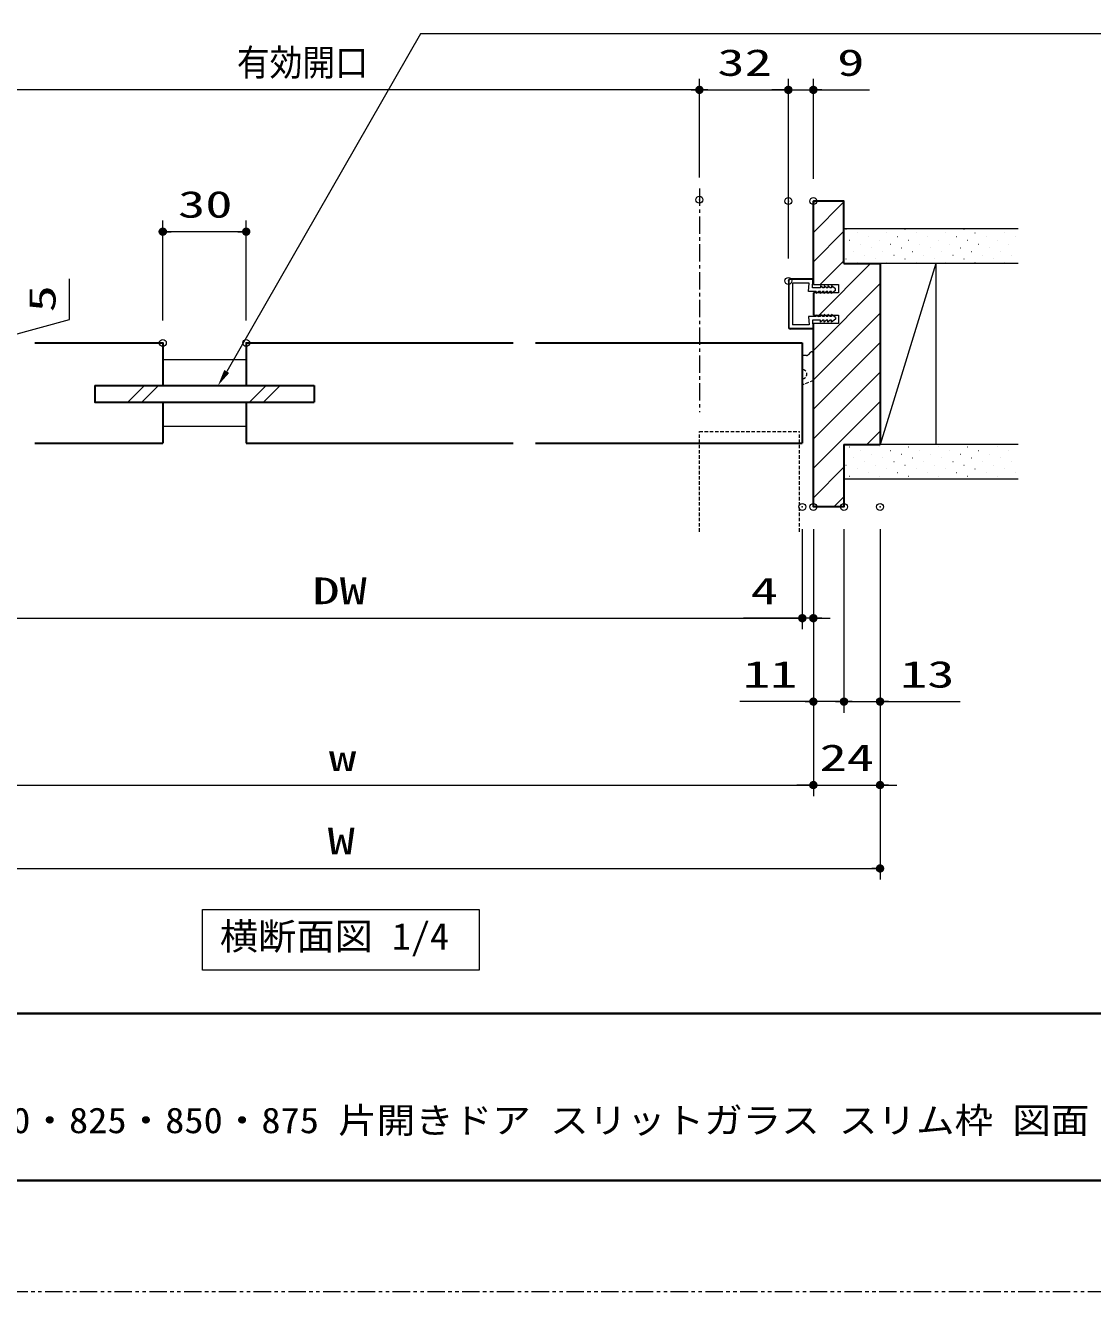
# Model space of a CAD drawing. Units: millimetres, scale not verified. Extents: x -1306 to 1306, y -607 to 607.
# Drawn here: x -688.8 to -304.9, y -594 to -138.6 of the extents above; entities that cross this region are included whole.
import ezdxf
from ezdxf.enums import TextEntityAlignment as Align

# ---------------------------------------------------------------- set-up
doc = ezdxf.new("R2010")
doc.units = ezdxf.units.MM
doc.header["$LTSCALE"] = 5
doc.header["$PDMODE"] = 32
doc.header["$PDSIZE"] = 2.5
for name, pattern in [('USER1', [2.5, 1.25, -0.25, 0.25, -0.25, 0.25, -0.25]), ('USER2', [0.375, 0.25, -0.125]), ('USER3', [2, 1.25, -0.25, 0.25, -0.25])]:
    doc.linetypes.add(name, pattern=pattern)
for name, color, linetype, lineweight in [('0-1_線(黄)', 2, 'Continuous', 15), ('0-3_陰線', 4, 'USER1', 9), ('0-A_点線(黄)', 2, 'USER2', 15), ('0-C_中心線', 3, 'USER3', 9), ('0-D_線(白)', 7, 'Continuous', 30), ('1-0_線(水)', 4, 'Continuous', 9), ('1-1_寸法線', 3, 'Continuous', 13), ('1-2_ハッチング', 6, 'Continuous', 9), ('1-4_DEFPOINTS', 7, 'Continuous', 5), ('1-5_0', 3, 'Continuous', 25), ('1-6_図面枠', 7, 'Continuous', 35)]:
    doc.layers.add(name, color=color, linetype=linetype, lineweight=lineweight)
doc.styles.add('ＭＳ ゴシック', font='')
doc.styles.get('ＭＳ ゴシック').set_extended_font_data('MS Gothic')

# ---------------------------------------------------------------- blocks, each defined once
blk = doc.blocks.new('_DOT')
at = {"layer": '1-5_0'}
blk.add_line((-2.5, 0), (-5, 0), dxfattribs=at)
for points in [[(0, 0), (-2.5, 0), (-2.48, 0.313)], [(0, 0), (-2.48, -0.313), (-2.5, 0)], [(0, 0), (-2.48, 0.313), (-2.421, 0.622)], [(0, 0), (-2.421, -0.622), (-2.48, -0.313)], [(0, 0), (-2.421, 0.622), (-2.324, 0.92)], [(0, 0), (-2.324, -0.92), (-2.421, -0.622)], [(0, 0), (-2.324, 0.92), (-2.191, 1.204)], [(0, 0), (-2.191, -1.204), (-2.324, -0.92)], [(0, 0), (-2.191, 1.204), (-2.023, 1.469)], [(0, 0), (-2.023, -1.469), (-2.191, -1.204)], [(0, 0), (-2.023, 1.469), (-1.822, 1.711)], [(0, 0), (-1.822, -1.711), (-2.023, -1.469)], [(0, 0), (-1.822, 1.711), (-1.594, 1.926)], [(0, 0), (-1.594, -1.926), (-1.822, -1.711)], [(0, 0), (-1.594, 1.926), (-1.34, 2.111)], [(0, 0), (-1.34, -2.111), (-1.594, -1.926)], [(0, 0), (-1.34, 2.111), (-1.064, 2.262)], [(0, 0), (-1.064, -2.262), (-1.34, -2.111)], [(0, 0), (-1.064, 2.262), (-0.773, 2.378)], [(0, 0), (-0.773, -2.378), (-1.064, -2.262)], [(0, 0), (-0.773, 2.378), (-0.468, 2.456)], [(0, 0), (-0.468, -2.456), (-0.773, -2.378)], [(0, 0), (-0.468, 2.456), (-0.157, 2.495)], [(0, 0), (-0.157, -2.495), (-0.468, -2.456)], [(0, 0), (-0.157, 2.495), (0.157, 2.495)], [(0, 0), (0.157, -2.495), (-0.157, -2.495)], [(0, 0), (0.157, 2.495), (0.468, 2.456)], [(0, 0), (0.468, 2.456), (0.773, 2.378)], [(0, 0), (0.773, 2.378), (1.064, 2.262)], [(0, 0), (1.064, 2.262), (1.34, 2.111)], [(0, 0), (1.34, 2.111), (1.594, 1.926)], [(0, 0), (1.594, 1.926), (1.822, 1.711)], [(0, 0), (1.822, 1.711), (2.023, 1.469)], [(0, 0), (2.023, 1.469), (2.191, 1.204)], [(0, 0), (2.191, 1.204), (2.324, 0.92)], [(0, 0), (2.324, 0.92), (2.421, 0.622)], [(0, 0), (2.421, 0.622), (2.48, 0.313)], [(0, 0), (2.48, 0.313), (2.5, 0)], [(0, 0), (0.468, -2.456), (0.157, -2.495)], [(0, 0), (0.773, -2.378), (0.468, -2.456)], [(0, 0), (1.064, -2.262), (0.773, -2.378)], [(0, 0), (1.34, -2.111), (1.064, -2.262)], [(0, 0), (1.594, -1.926), (1.34, -2.111)], [(0, 0), (1.822, -1.711), (1.594, -1.926)], [(0, 0), (2.023, -1.469), (1.822, -1.711)], [(0, 0), (2.191, -1.204), (2.023, -1.469)], [(0, 0), (2.324, -0.92), (2.191, -1.204)], [(0, 0), (2.421, -0.622), (2.324, -0.92)], [(0, 0), (2.48, -0.313), (2.421, -0.622)], [(0, 0), (2.5, 0), (2.48, -0.313)]]:
    blk.add_solid(points, dxfattribs=at)

msp = doc.modelspace()

# ---------------------------------------------------------------- linework, layer by layer
at = {"layer": '0-1_線(黄)'}
for p, q in [((-331.694, -211.802), (-394.381, -211.802)), ((-331.694, -224.302), (-381.381, -224.302)), ((-361.381, -224.302), (-381.381, -289.302)), ((-361.381, -224.302), (-361.381, -289.302)), ((-361.381, -224.302), (-361.381, -289.302)), ((-331.694, -289.302), (-381.381, -289.302)), ((-331.694, -301.802), (-394.381, -301.802))]:
    msp.add_line(p, q, dxfattribs=at)
msp.add_lwpolyline([(-625.093, -456.514), (-525.622, -456.514), (-525.622, -478.348), (-625.093, -478.348)], close=True, dxfattribs=at)
at = {"layer": '0-3_陰線'}
msp.add_line((387.036, -594), (-1292.964, -594), dxfattribs=at)
at = {"layer": '0-A_点線(黄)'}
for p, q in [((-407.898, -257.328), (-409.381, -257.353)), ((-406.495, -256.301), (-407.196, -257.024)), ((-405.793, -255.997), (-405.382, -255.991)), ((-405.382, -266.347), (-408.642, -267.592)), ((-446.382, -284.66), (-410.382, -284.66)), ((-410.382, -320.706), (-410.382, -284.66))]:
    msp.add_line(p, q, dxfattribs=at)
msp.add_lwpolyline([(-446.382, -320.706), (-446.382, -284.66), (-410.382, -284.66)], dxfattribs=at)
for centre, radius, start, end in [((-407.914, -256.328), 1, 270.89848, 315.89848), ((-405.777, -256.997), 1, 90.89848, 135.89848), ((-409.381, -264.052), 1.65, 269.99645, 90.00355), ((-409.355, -265.724), 2, 269.24904, 290.89848)]:
    msp.add_arc(centre, radius, start, end, dxfattribs=at)
at = {"layer": '0-C_中心線'}
msp.add_line((-446.382, -197.305), (-446.382, -277.66), dxfattribs=at)
at = {"layer": '0-D_線(白)'}
for p, q in [((-405.382, -231.802), (-405.383, -201.802)), ((-394.381, -224.302), (-381.381, -224.302)), ((-381.381, -224.302), (-381.381, -289.302)), ((-405.382, -234.802), (-405.382, -242.802)), ((-405.381, -311.802), (-405.382, -245.802)), ((-685.382, -252.802), (-639.383, -252.802)), ((-639.383, -252.802), (-639.383, -268.102)), ((-609.383, -252.802), (-513.382, -252.802)), ((-609.383, -252.802), (-609.383, -268.102)), ((-505.382, -252.802), (-409.381, -252.802)), ((-409.381, -252.802), (-409.381, -288.802)), ((-663.883, -268.102), (-584.883, -268.102)), ((-584.883, -268.102), (-584.883, -274.102)), ((-639.383, -274.102), (-639.383, -288.802)), ((-609.383, -274.102), (-609.383, -288.802)), ((-685.382, -288.802), (-639.383, -288.802)), ((-609.383, -288.802), (-513.382, -288.802)), ((-505.382, -288.802), (-409.381, -288.802)), ((-394.381, -289.302), (-394.381, -311.802)), ((-394.381, -289.302), (-381.381, -289.302)), ((-394.381, -311.802), (-405.381, -311.802))]:
    msp.add_line(p, q, dxfattribs=at)
for points in [[(-394.381, -224.302), (-394.381, -201.802), (-405.383, -201.802)], [(-663.883, -268.102), (-663.883, -274.102), (-584.883, -274.102)]]:
    msp.add_lwpolyline(points, dxfattribs=at)
at = {"layer": '1-0_線(水)'}
for p, q in [((-381.381, -224.302), (-381.381, -289.302)), ((-405.382, -234.802), (-405.382, -242.802)), ((-409.381, -252.802), (-409.381, -288.802)), ((-639.383, -258.802), (-609.383, -258.802)), ((-651.965, -274.102), (-645.965, -268.102)), ((-646.965, -274.102), (-640.965, -268.102)), ((-608.166, -274.102), (-602.166, -268.102)), ((-603.166, -274.102), (-597.166, -268.102)), ((-639.383, -282.802), (-609.383, -282.802))]:
    msp.add_line(p, q, dxfattribs=at)
at = {"layer": '1-1_寸法線'}
for p, q in [((-446.382, -193.302), (-446.382, -157.802)), ((-446.382, -193.302), (-446.382, -157.802)), ((-414.382, -193.802), (-414.382, -157.802)), ((-414.382, -222.502), (-414.382, -157.802)), ((-405.383, -193.802), (-405.383, -157.802)), ((-449.382, -161.802), (-731.38, -161.802)), ((-443.382, -161.802), (-417.382, -161.802)), ((-417.382, -161.802), (-420.382, -161.802)), ((-414.382, -161.802), (-405.383, -161.802)), ((-402.383, -161.802), (-385.192, -161.802)), ((-639.383, -244.802), (-639.383, -208.802)), ((-609.383, -244.802), (-609.383, -208.802)), ((-612.383, -212.802), (-636.383, -212.802)), ((-414.382, -230.502), (-414.382, -247.102)), ((-414.232, -230.502), (-414.232, -247.102)), ((-405.682, -229.802), (-413.682, -229.802)), ((-405.682, -229.952), (-413.682, -229.952)), ((-407.098, -234.302), (-406.931, -231.302)), ((-405.688, -233.002), (-405.532, -230.108)), ((-405.442, -231.604), (-405.382, -230.114)), ((-402.771, -232.252), (-402.771, -233.002)), ((-401.971, -233.002), (-402.771, -232.252)), ((-401.471, -232.252), (-401.471, -233.002)), ((-400.671, -233.002), (-401.471, -232.252)), ((-399.371, -233.002), (-400.171, -232.252)), ((-400.171, -232.252), (-400.171, -233.002)), ((-398.871, -232.252), (-398.871, -233.002)), ((-397.382, -233.352), (-398.871, -232.252)), ((-404.374, -234.302), (-407.098, -234.302)), ((-402.771, -233.002), (-405.688, -233.002)), ((-405.382, -234.802), (-405.132, -234.802)), ((-404.374, -234.957), (-403.558, -234.302)), ((-404.374, -234.309), (-404.374, -234.957)), ((-402.771, -234.302), (-403.558, -234.302)), ((-402.771, -235.052), (-402.771, -234.302)), ((-401.971, -234.302), (-402.771, -235.052)), ((-401.471, -233.002), (-401.971, -233.002)), ((-401.471, -234.302), (-401.971, -234.302)), ((-401.471, -235.052), (-401.471, -234.302)), ((-400.671, -234.302), (-401.471, -235.052)), ((-400.171, -233.002), (-400.671, -233.002)), ((-400.171, -234.302), (-400.671, -234.302)), ((-400.171, -235.052), (-400.171, -234.302)), ((-399.371, -234.302), (-400.171, -235.052)), ((-398.871, -233.002), (-399.371, -233.002)), ((-398.871, -234.302), (-399.371, -234.302)), ((-397.383, -233.952), (-398.871, -235.052)), ((-398.871, -235.052), (-398.871, -234.302)), ((-397.383, -233.952), (-397.382, -233.352)), ((-404.374, -243.302), (-407.098, -243.302)), ((-407.093, -243.302), (-406.931, -246.302)), ((-405.688, -244.602), (-405.532, -247.496)), ((-402.771, -244.602), (-405.688, -244.602)), ((-405.382, -242.802), (-405.132, -242.802)), ((-404.374, -242.648), (-403.558, -243.302)), ((-404.374, -243.295), (-404.374, -242.648)), ((-402.771, -243.302), (-403.558, -243.302)), ((-402.771, -242.552), (-402.771, -243.302)), ((-401.971, -243.302), (-402.771, -242.552)), ((-402.771, -245.352), (-402.771, -244.602)), ((-401.971, -244.602), (-402.771, -245.352)), ((-401.471, -243.302), (-401.971, -243.302)), ((-401.471, -244.602), (-401.971, -244.602)), ((-401.471, -242.552), (-401.471, -243.302)), ((-400.671, -243.302), (-401.471, -242.552)), ((-401.471, -245.352), (-401.471, -244.602)), ((-400.671, -244.602), (-401.471, -245.352)), ((-400.171, -243.302), (-400.671, -243.302)), ((-400.171, -244.602), (-400.671, -244.602)), ((-400.171, -242.552), (-400.171, -243.302)), ((-399.371, -243.302), (-400.171, -242.552)), ((-399.371, -244.602), (-400.171, -245.352)), ((-400.171, -245.352), (-400.171, -244.602)), ((-398.871, -243.302), (-399.371, -243.302)), ((-398.871, -244.602), (-399.371, -244.602)), ((-398.871, -242.552), (-398.871, -243.302)), ((-397.383, -243.652), (-398.871, -242.552)), ((-397.382, -244.252), (-398.871, -245.352)), ((-398.871, -245.352), (-398.871, -244.602)), ((-397.383, -243.652), (-397.382, -244.252)), ((-405.682, -247.652), (-413.682, -247.652)), ((-405.682, -247.802), (-413.682, -247.802)), ((-406.931, -246.302), (-412.882, -246.302)), ((-405.442, -246), (-405.382, -247.49)), ((-409.381, -319.802), (-409.381, -355.802)), ((-409.381, -319.802), (-409.381, -355.802)), ((-405.381, -319.802), (-405.381, -385.802)), ((-405.381, -319.802), (-405.381, -415.802)), ((-405.381, -319.802), (-405.381, -355.802)), ((-405.381, -319.802), (-405.381, -415.802)), ((-394.381, -319.802), (-394.381, -385.802)), ((-394.381, -319.802), (-394.381, -385.802)), ((-381.381, -319.802), (-381.381, -445.802)), ((-381.381, -319.802), (-381.381, -385.802)), ((-381.381, -319.802), (-381.381, -415.802)), ((-736.381, -351.802), (-412.381, -351.802)), ((-412.381, -351.802), (-430.524, -351.802)), ((-405.381, -351.802), (-409.381, -351.802)), ((-402.381, -351.802), (-399.381, -351.802)), ((-408.381, -381.802), (-431.869, -381.802)), ((-394.381, -381.802), (-405.381, -381.802)), ((-397.381, -381.802), (-400.381, -381.802)), ((-394.381, -381.802), (-381.381, -381.802)), ((-391.381, -381.802), (-388.381, -381.802)), ((-378.381, -381.802), (-352.619, -381.802)), ((-740.381, -411.802), (-408.381, -411.802)), ((-408.381, -411.802), (-411.381, -411.802)), ((-405.381, -411.802), (-381.381, -411.802)), ((-378.381, -411.802), (-375.381, -411.802)), ((-764.381, -441.802), (-384.381, -441.802))]:
    msp.add_line(p, q, dxfattribs=at)
for points in [[(-291.12, -141.594), (-546.683, -141.594), (-616.385, -263.067)], [(-694.38, -250.302), (-672.923, -244.382), (-672.923, -229.716)], [(-406.931, -231.302), (-412.882, -231.302), (-412.882, -246.302)], [(-405.382, -231.802), (-396.382, -231.802), (-396.382, -234.802), (-405.382, -234.802)], [(-405.382, -242.802), (-396.382, -242.802), (-396.382, -245.802), (-405.382, -245.802)]]:
    msp.add_lwpolyline(points, dxfattribs=at)
for centre, radius, start, end in [((-413.682, -230.502), 0.7, 90, 180), ((-413.682, -230.502), 0.55, 90, 180), ((-405.682, -230.102), 0.3, 357.72528, 90), ((-405.682, -230.102), 0.15, 357.72528, 90), ((-413.682, -247.102), 0.7, 180, 270), ((-413.682, -247.102), 0.55, 180, 270), ((-405.682, -247.502), 0.3, 270, 2.27472), ((-405.682, -247.502), 0.15, 270, 2.27472)]:
    msp.add_arc(centre, radius, start, end, dxfattribs=at)
msp.add_solid([(-619.559, -268.16), (-617.269, -262.516), (-615.501, -263.619)], dxfattribs=at)
at = {"layer": '1-2_ハッチング'}
for p, q in [((-405.383, -202.444), (-404.741, -201.802)), ((-405.383, -213.05), (-394.381, -202.049)), ((-405.382, -223.657), (-394.381, -212.656)), ((-393.662, -211.936), (-393.612, -211.936)), ((-389.684, -213.262), (-389.634, -213.262)), ((-383.055, -211.936), (-383.005, -211.936)), ((-379.078, -213.262), (-379.028, -213.262)), ((-372.449, -211.936), (-372.399, -211.936)), ((-368.471, -213.262), (-368.421, -213.262)), ((-361.842, -211.936), (-361.792, -211.936)), ((-357.865, -213.262), (-357.815, -213.262)), ((-351.236, -211.936), (-351.186, -211.936)), ((-347.258, -213.262), (-347.208, -213.262)), ((-340.629, -211.936), (-340.579, -211.936)), ((-336.651, -213.262), (-336.601, -213.262)), ((-392.336, -215.914), (-392.286, -215.914)), ((-388.359, -217.24), (-388.309, -217.24)), ((-385.707, -214.588), (-385.657, -214.588)), ((-384.381, -218.565), (-384.331, -218.565)), ((-381.73, -215.914), (-381.68, -215.914)), ((-377.752, -217.24), (-377.702, -217.24)), ((-375.1, -214.588), (-375.05, -214.588)), ((-373.775, -218.565), (-373.725, -218.565)), ((-371.123, -215.914), (-371.073, -215.914)), ((-367.145, -217.24), (-367.095, -217.24)), ((-364.494, -214.588), (-364.444, -214.588)), ((-363.168, -218.565), (-363.118, -218.565)), ((-360.516, -215.914), (-360.466, -215.914)), ((-356.539, -217.24), (-356.489, -217.24)), ((-353.887, -214.588), (-353.837, -214.588)), ((-352.561, -218.565), (-352.511, -218.565)), ((-349.91, -215.914), (-349.86, -215.914)), ((-345.932, -217.24), (-345.882, -217.24)), ((-343.281, -214.588), (-343.231, -214.588)), ((-341.955, -218.565), (-341.905, -218.565)), ((-339.303, -215.914), (-339.253, -215.914)), ((-335.326, -217.24), (-335.276, -217.24)), ((-332.674, -214.588), (-332.624, -214.588)), ((-393.662, -222.543), (-393.612, -222.543)), ((-391.01, -219.891), (-390.96, -219.891)), ((-387.033, -221.217), (-386.983, -221.217)), ((-383.055, -222.543), (-383.005, -222.543)), ((-380.404, -219.891), (-380.354, -219.891)), ((-376.426, -221.217), (-376.376, -221.217)), ((-372.449, -222.543), (-372.399, -222.543)), ((-369.797, -219.891), (-369.747, -219.891)), ((-365.82, -221.217), (-365.77, -221.217)), ((-361.842, -222.543), (-361.792, -222.543)), ((-359.191, -219.891), (-359.141, -219.891)), ((-355.213, -221.217), (-355.163, -221.217)), ((-351.236, -222.543), (-351.186, -222.543)), ((-348.584, -219.891), (-348.534, -219.891)), ((-344.606, -221.217), (-344.556, -221.217)), ((-340.629, -222.543), (-340.579, -222.543)), ((-337.977, -219.891), (-337.927, -219.891)), ((-334, -221.217), (-333.95, -221.217)), ((-403.315, -242.802), (-384.815, -224.302)), ((-402.921, -231.802), (-394.381, -223.262)), ((-389.684, -223.869), (-389.634, -223.869)), ((-379.078, -223.869), (-379.028, -223.869)), ((-368.471, -223.869), (-368.421, -223.869)), ((-357.865, -223.869), (-357.815, -223.869)), ((-347.258, -223.869), (-347.208, -223.869)), ((-336.651, -223.869), (-336.601, -223.869)), ((-405.382, -255.476), (-381.381, -231.475)), ((-405.382, -266.083), (-381.381, -242.082)), ((-405.382, -276.689), (-381.381, -252.689)), ((-405.382, -287.296), (-381.381, -263.295)), ((-405.381, -297.902), (-381.381, -273.902)), ((-386.175, -289.302), (-381.381, -284.508)), ((-392.336, -290.16), (-392.286, -290.16)), ((-381.73, -290.16), (-381.68, -290.16)), ((-371.123, -290.16), (-371.073, -290.16)), ((-360.516, -290.16), (-360.466, -290.16)), ((-349.91, -290.16), (-349.86, -290.16)), ((-339.303, -290.16), (-339.253, -290.16)), ((-391.01, -294.137), (-390.96, -294.137)), ((-388.359, -291.486), (-388.309, -291.486)), ((-387.033, -295.463), (-386.983, -295.463)), ((-384.381, -292.812), (-384.331, -292.812)), ((-380.404, -294.137), (-380.354, -294.137)), ((-377.752, -291.486), (-377.702, -291.486)), ((-376.426, -295.463), (-376.376, -295.463)), ((-373.775, -292.812), (-373.725, -292.812)), ((-369.797, -294.137), (-369.747, -294.137)), ((-367.145, -291.486), (-367.095, -291.486)), ((-365.82, -295.463), (-365.77, -295.463)), ((-363.168, -292.812), (-363.118, -292.812)), ((-359.191, -294.137), (-359.141, -294.137)), ((-356.539, -291.486), (-356.489, -291.486)), ((-355.213, -295.463), (-355.163, -295.463)), ((-352.561, -292.812), (-352.511, -292.812)), ((-348.584, -294.137), (-348.534, -294.137)), ((-345.932, -291.486), (-345.882, -291.486)), ((-344.606, -295.463), (-344.556, -295.463)), ((-341.955, -292.812), (-341.905, -292.812)), ((-337.977, -294.137), (-337.927, -294.137)), ((-335.326, -291.486), (-335.276, -291.486)), ((-334, -295.463), (-333.95, -295.463)), ((-405.381, -308.508), (-394.381, -297.508)), ((-393.662, -296.789), (-393.612, -296.789)), ((-389.684, -298.115), (-389.634, -298.115)), ((-385.707, -299.441), (-385.657, -299.441)), ((-383.055, -296.789), (-383.005, -296.789)), ((-379.078, -298.115), (-379.028, -298.115)), ((-375.1, -299.441), (-375.05, -299.441)), ((-372.449, -296.789), (-372.399, -296.789)), ((-368.471, -298.115), (-368.421, -298.115)), ((-364.494, -299.441), (-364.444, -299.441)), ((-361.842, -296.789), (-361.792, -296.789)), ((-357.865, -298.115), (-357.815, -298.115)), ((-353.887, -299.441), (-353.837, -299.441)), ((-351.236, -296.789), (-351.186, -296.789)), ((-347.258, -298.115), (-347.208, -298.115)), ((-343.281, -299.441), (-343.231, -299.441)), ((-340.629, -296.789), (-340.579, -296.789)), ((-336.651, -298.115), (-336.601, -298.115)), ((-332.674, -299.441), (-332.624, -299.441)), ((-392.336, -300.767), (-392.286, -300.767)), ((-381.73, -300.767), (-381.68, -300.767)), ((-371.123, -300.767), (-371.073, -300.767)), ((-360.516, -300.767), (-360.466, -300.767)), ((-349.91, -300.767), (-349.86, -300.767)), ((-339.303, -300.767), (-339.253, -300.767)), ((-398.068, -311.802), (-394.381, -308.115))]:
    msp.add_line(p, q, dxfattribs=at)
at = {"layer": '1-4_DEFPOINTS'}
for p in [(-414.382, -161.802), (-405.383, -161.802), (-446.382, -201.302), (-414.382, -201.802), (-405.383, -201.802), (-639.383, -212.802), (-414.382, -230.502), (-639.383, -252.802), (-609.383, -252.802), (-409.381, -311.802), (-405.381, -311.802), (-394.381, -311.802), (-381.381, -311.802), (-409.381, -351.802), (-405.381, -351.802), (-394.381, -381.802), (-381.381, -381.802), (-405.381, -411.802), (-381.381, -411.802), (-381.381, -441.802)]:
    msp.add_point(p, dxfattribs=at)
at = {"layer": '1-6_図面枠'}
msp.add_line((-1252.964, -494), (347.036, -494), dxfattribs=at)
msp.add_lwpolyline([(-1252.964, -554), (347.036, -554), (347.036, 554), (-1252.964, 554)], close=True, dxfattribs=at)

# ---------------------------------------------------------------- block references
at = {"layer": '1-1_寸法線', "xscale": 0.6, "yscale": 0.6}
for p in [(-446.382, -161.802), (-414.382, -161.802), (-414.382, -161.802), (-609.383, -212.802), (-409.381, -351.802), (-409.381, -351.802), (-405.381, -381.802), (-394.381, -381.802), (-405.381, -411.802), (-405.381, -411.802), (-381.381, -441.802)]:
    msp.add_blockref('_DOT', p, dxfattribs=at)
at = {"layer": '1-1_寸法線', "xscale": 0.6, "yscale": 0.6, "rotation": 180}
for p in [(-446.382, -161.802), (-405.383, -161.802), (-639.383, -212.802), (-405.381, -351.802), (-394.381, -381.802), (-381.381, -381.802), (-381.381, -411.802)]:
    msp.add_blockref('_DOT', p, dxfattribs=at)

# ---------------------------------------------------------------- texts
at = {"layer": '0-1_線(黄)', "style": 'ＭＳ ゴシック', "width": 1.05}
msp.add_text('横断面図 1/4', height=9.604, dxfattribs=at).set_placement((-618.876, -473.892), align=Align.BOTTOM_LEFT)
at = {"layer": '1-1_寸法線', "style": 'ＭＳ ゴシック'}
for s, width, p in [('有効開口', 0.9, (-612.745, -159.652)), ('32', 1.5, (-439.906, -159.652)), ('9', 1.5, (-396.811, -159.652)), ('30', 1.5, (-633.907, -210.652)), ('DW', 1.5, (-585.572, -349.652)), ('4', 1.5, (-427.953, -349.652)), ('11', 1.5, (-430.726, -379.652)), ('13', 1.5, (-374.238, -379.652)), ('w', 1.5, (-579.619, -409.652)), ('24', 1.5, (-403.143, -409.652)), ('W', 1.5, (-580.096, -439.652))]:
    msp.add_text(s, height=9.604, dxfattribs=dict(at, width=width)).set_placement(p, align=Align.BOTTOM_LEFT)
at = {"layer": '1-1_寸法線', "style": 'ＭＳ ゴシック', "width": 1.5}
msp.add_text('5', height=9.604, rotation=90, dxfattribs=at).set_placement((-675.073, -241.811), align=Align.BOTTOM_LEFT)
at = {"layer": '1-6_図面枠', "style": 'ＭＳ ゴシック', "width": 1.1}
msp.add_text('ノッポ H2700 W735・755・780・825・850・875 片開きドア スリットガラス スリム枠 図面', height=9.236, dxfattribs=at).set_placement((-873.76, -539.776), align=Align.BOTTOM_LEFT)

doc.saveas('drawing.dxf')
